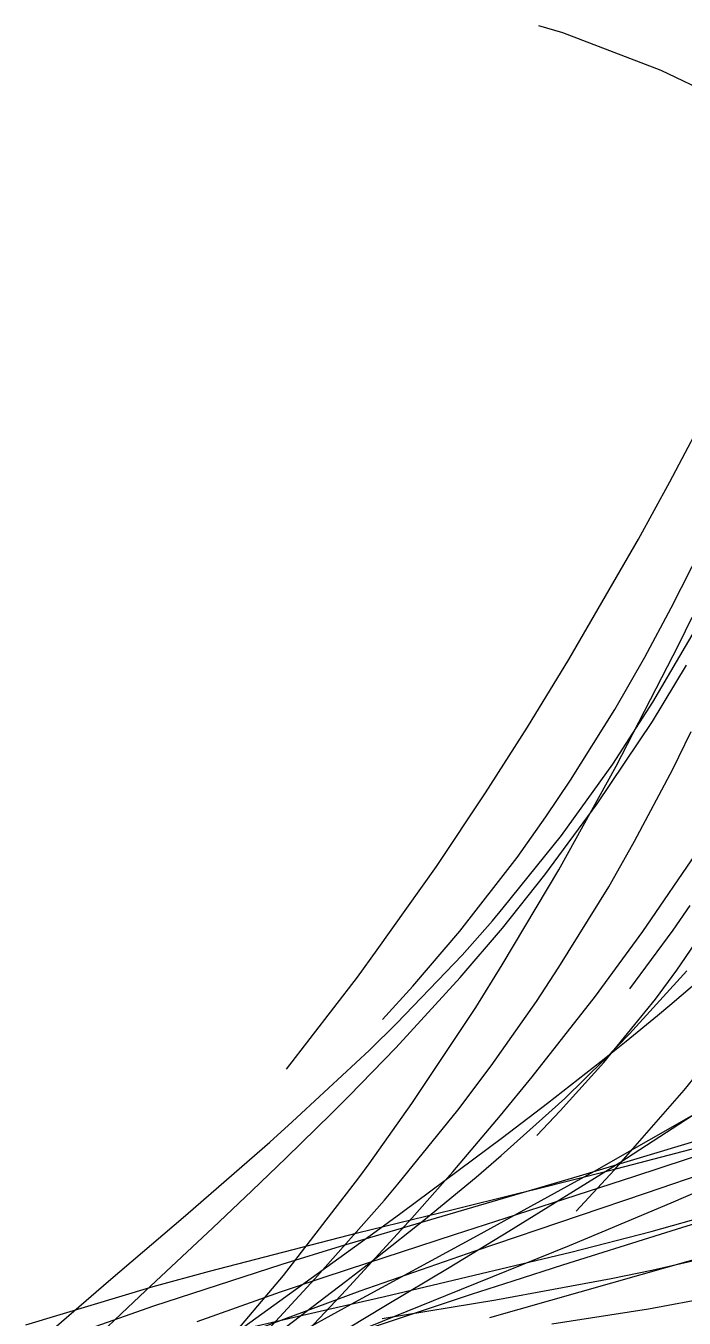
# Model space of a CAD drawing. Header units: metres. Extents: x -233 to 379, y -58 to 1087.
# Drawn here: x 9 to 44, y 439.7 to 508.3 of the extents above; entities that cross this region are included whole.
import ezdxf

# ---------------------------------------------------------------- set-up
doc = ezdxf.new("R2010")
doc.units = ezdxf.units.M

msp = doc.modelspace()

# ---------------------------------------------------------------- linework, layer by layer
for p, q in [((37.522, 507.947, -1034.782), (36.233, 508.32, -1033.746)), ((42.734, 505.95, -1039.364), (37.522, 507.947, -1034.782)), ((49.7, 502.624, -1046.152), (42.734, 505.95, -1039.364)), ((43.194, 484.106, -1143.957), (46.133, 489.675, -1135.104)), ((41.53, 481.061, -1148.858), (43.194, 484.106, -1143.957)), ((43.269, 477.407, -1165.125), (45.56, 481.945, -1156.839)), ((37.824, 474.67, -1159.337), (41.53, 481.061, -1148.858)), ((41.867, 474.803, -1170.014), (43.269, 477.407, -1165.125)), ((43.677, 475.464, -1139.944), (44.388, 476.911, -1137.594)), ((42.289, 472.405, -1176.183), (44.498, 476.173, -1169.182)), ((40.341, 469.014, -1150.589), (43.677, 475.464, -1139.944)), ((35.63, 471.07, -1165.324), (37.824, 474.67, -1159.337)), ((40.27, 472.02, -1175.386), (41.867, 474.803, -1170.014)), ((42.275, 471.386, -1171.131), (44.076, 474.365, -1165.175)), ((40.169, 469.117, -1182.482), (42.289, 472.405, -1176.183)), ((37.914, 468.258, -1182.929), (40.27, 472.02, -1175.386)), ((33.411, 467.583, -1171.191), (35.63, 471.07, -1165.324)), ((39.344, 467.001, -1180.206), (42.275, 471.386, -1171.131)), ((43.678, 469.503, -1170.856), (44.334, 470.841, -1168.465)), ((43.352, 468.846, -1172.033), (43.678, 469.503, -1170.856)), ((37.295, 463.51, -1159.836), (40.341, 469.014, -1150.589)), ((37.443, 465.323, -1190.018), (40.169, 469.117, -1182.482)), ((41.325, 465.032, -1178.965), (43.352, 468.846, -1172.033)), ((36.617, 466.314, -1186.936), (37.914, 468.258, -1182.929)), ((30.807, 463.687, -1177.826), (33.411, 467.583, -1171.191)), ((36.562, 463.235, -1188.262), (39.344, 467.001, -1180.206)), ((35.091, 464.155, -1191.497), (36.617, 466.314, -1186.936)), ((34.35, 461.483, -1197.938), (37.443, 465.323, -1190.018)), ((39.952, 462.605, -1183.427), (41.325, 465.032, -1178.965)), ((41.769, 460.228, -1194.965), (44.789, 464.657, -1186.273)), ((32.035, 460.243, -1200.099), (35.091, 464.155, -1191.497)), ((27.661, 459.245, -1185.489), (30.807, 463.687, -1177.826)), ((34.289, 458.45, -1168.471), (37.295, 463.51, -1159.836)), ((34.303, 460.406, -1194.458), (36.562, 463.235, -1188.262)), ((37.309, 458.337, -1191.383), (39.952, 462.605, -1183.427)), ((33.77, 460.792, -1199.382), (34.35, 461.483, -1197.938)), ((43.381, 460.293, -1184.116), (44.271, 461.608, -1181.402)), ((43.562, 458.175, -1187.113), (45.819, 461.482, -1180.226)), ((32.164, 458.968, -1203.251), (33.77, 460.792, -1199.382)), ((29.541, 457.327, -1206.725), (32.035, 460.243, -1200.099)), ((32.065, 457.779, -1200.31), (34.303, 460.406, -1194.458)), ((39.257, 456.79, -1201.764), (41.769, 460.228, -1194.965)), ((41.079, 457.175, -1190.688), (43.381, 460.293, -1184.116)), ((26.614, 457.81, -1187.979), (27.661, 459.245, -1185.489)), ((28.703, 455.366, -1211.061), (32.164, 458.968, -1203.251)), ((32.888, 456.19, -1172.36), (34.289, 458.45, -1168.471)), ((43.191, 456.315, -1214.191), (46.403, 459.05, -1208.833)), ((22.837, 452.915, -1196.558), (26.614, 457.81, -1187.979)), ((28.638, 454.054, -1208.715), (32.065, 457.779, -1200.31)), ((36.112, 456.513, -1194.809), (37.309, 458.337, -1191.383)), ((41.049, 454.787, -1197.854), (44.107, 458.139, -1190.441)), ((42.428, 456.625, -1190.429), (43.562, 458.175, -1187.113)), ((27.935, 455.555, -1210.825), (29.541, 457.327, -1206.725)), ((33.7, 453.095, -1201.263), (36.112, 456.513, -1194.809)), ((35.891, 452.502, -1210.287), (39.257, 456.79, -1201.764)), ((39.693, 453.27, -1197.906), (42.428, 456.625, -1190.429)), ((29.502, 451.1, -1181.218), (32.888, 456.19, -1172.36)), ((40.875, 454.407, -1217.899), (42.544, 455.774, -1215.246)), ((42.544, 455.774, -1215.246), (43.191, 456.315, -1214.191)), ((27.24, 453.919, -1214.23), (28.703, 455.366, -1211.061)), ((39.557, 453.346, -1219.946), (40.875, 454.407, -1217.899)), ((39.752, 453.448, -1200.859), (41.049, 454.787, -1197.854)), ((23.622, 450.553, -1221.607), (27.24, 453.919, -1214.23)), ((26.142, 451.485, -1214.517), (28.638, 454.054, -1208.715)), ((31.94, 450.747, -1205.702), (33.7, 453.095, -1201.263)), ((36.707, 451.114, -1224.205), (39.557, 453.346, -1219.946)), ((37.38, 450.707, -1203.838), (39.693, 453.27, -1197.906)), ((37.611, 451.363, -1205.59), (39.752, 453.448, -1200.859)), ((34.209, 450.447, -1214.374), (35.891, 452.502, -1210.287)), ((43.952, 451.808, -1205.875), (44.413, 452.374, -1204.765)), ((40.233, 447.552, -1214.334), (43.952, 451.808, -1205.875)), ((25.228, 450.565, -1216.59), (26.142, 451.485, -1214.517)), ((27.233, 447.891, -1186.849), (29.502, 451.1, -1181.218)), ((34.236, 448.331, -1212.542), (37.611, 451.363, -1205.59)), ((34.316, 449.285, -1227.652), (36.707, 451.114, -1224.205)), ((40.549, 447.968, -1218.902), (45.443, 451.151, -1212.134)), ((22.812, 448.2, -1221.859), (25.228, 450.565, -1216.59)), ((23.144, 450.117, -1222.56), (23.622, 450.553, -1221.607)), ((28.753, 446.807, -1213.111), (31.94, 450.747, -1205.702)), ((31.667, 447.464, -1220.293), (34.209, 450.447, -1214.374)), ((36.131, 449.402, -1206.92), (37.38, 450.707, -1203.838)), ((39.198, 447.502, -1221.18), (45.097, 450.868, -1213.037)), ((21.945, 449.042, -1224.899), (23.144, 450.117, -1222.56)), ((19.248, 446.683, -1229.946), (21.945, 449.042, -1224.899)), ((28.909, 445.276, -1234.984), (34.316, 449.285, -1227.652)), ((38.407, 447.254, -1204.849), (44.692, 449.138, -1198.677)), ((39.99, 447.531, -1205.913), (45.925, 449.09, -1199.847)), ((41.344, 447.228, -1198.953), (46.681, 449.005, -1193.221)), ((21, 446.461, -1225.672), (22.812, 448.2, -1221.859)), ((32.903, 447.183, -1215.181), (34.236, 448.331, -1212.542)), ((41.958, 446.346, -1195.944), (49.013, 448.774, -1188.229)), ((26.688, 447.138, -1188.174), (27.233, 447.891, -1186.849)), ((29.502, 445.009, -1225.134), (31.667, 447.464, -1220.293)), ((32.987, 444.091, -1229.122), (39.198, 447.502, -1221.18)), ((34.65, 444.307, -1226.505), (40.549, 447.968, -1218.902)), ((36.139, 446.564, -1209.706), (39.99, 447.531, -1205.913)), ((38.223, 445.374, -1218.705), (40.233, 447.552, -1214.334)), ((22.673, 441.962, -1197.32), (26.688, 447.138, -1188.174)), ((28.05, 445.966, -1214.685), (28.753, 446.807, -1213.111)), ((30.212, 444.964, -1220.258), (32.903, 447.183, -1215.181)), ((34.07, 445.981, -1208.979), (38.407, 447.254, -1204.849)), ((37.025, 445.831, -1203.435), (41.344, 447.228, -1198.953)), ((43.269, 445.816, -1209.411), (46.924, 447.405, -1204.867)), ((17.468, 445.149, -1233.158), (19.248, 446.683, -1229.946)), ((18.923, 444.497, -1229.883), (21, 446.461, -1225.672)), ((31.691, 445.472, -1213.962), (35.105, 446.308, -1210.711)), ((35.105, 446.308, -1210.711), (36.139, 446.564, -1209.706)), ((38.393, 445.144, -1199.723), (41.958, 446.346, -1195.944)), ((42.207, 444.3, -1204.174), (49.129, 446.248, -1197.704)), ((42.698, 444.149, -1210.326), (49.035, 446.138, -1204.119)), ((24.347, 441.779, -1222.36), (28.05, 445.966, -1214.685)), ((26.607, 444.224, -1218.669), (31.691, 445.472, -1213.962)), ((30.511, 444.939, -1212.301), (34.07, 445.981, -1208.979)), ((35.047, 445.195, -1205.455), (37.025, 445.831, -1203.435)), ((39.599, 444.274, -1213.803), (43.269, 445.816, -1209.411)), ((13.385, 441.65, -1240.085), (17.468, 445.149, -1233.158)), ((25.704, 443.508, -1216.703), (30.511, 444.939, -1212.301)), ((26.011, 441.196, -1232.537), (29.502, 445.009, -1225.134)), ((27.575, 442.875, -1224.981), (30.212, 444.964, -1220.258)), ((27.592, 444.311, -1236.719), (28.909, 445.276, -1234.984)), ((31.767, 444.143, -1208.746), (35.047, 445.195, -1205.455)), ((32.852, 443.272, -1205.434), (38.393, 445.144, -1199.723)), ((15.346, 441.137, -1236.726), (18.923, 444.497, -1229.883)), ((18.751, 442.189, -1225.698), (26.607, 444.224, -1218.669)), ((22.172, 440.39, -1243.511), (27.592, 444.311, -1236.719)), ((26.123, 442.294, -1214.283), (31.767, 444.143, -1208.746)), ((26.273, 440.428, -1237.069), (32.987, 444.091, -1229.122)), ((31.476, 442.38, -1230.413), (34.65, 444.307, -1226.505)), ((37.516, 442.52, -1215.251), (42.698, 444.149, -1210.326)), ((37.862, 443.556, -1215.836), (39.599, 444.274, -1213.803)), ((37.931, 443.193, -1207.997), (42.207, 444.3, -1204.174)), ((22.615, 442.567, -1219.496), (25.704, 443.508, -1216.703)), ((31.298, 440.901, -1223.142), (37.862, 443.556, -1215.836)), ((42.247, 442.246, -1211.47), (48.481, 443.668, -1205.578)), ((25.974, 441.634, -1227.749), (27.575, 442.875, -1224.981)), ((26.759, 441.149, -1211.564), (32.852, 443.272, -1205.434)), ((29.466, 441.178, -1215.162), (37.931, 443.193, -1207.997)), ((41.669, 442.012, -1213.04), (45.644, 443.15, -1209.107)), ((15.763, 441.375, -1228.329), (18.751, 442.189, -1225.698)), ((15.791, 440.343, -1225.581), (22.615, 442.567, -1219.496)), ((18.49, 437.007, -1206.075), (22.673, 441.962, -1197.32)), ((24.671, 441.809, -1215.696), (26.123, 442.294, -1214.283)), ((28.103, 440.358, -1234.408), (31.476, 442.38, -1230.413)), ((33.638, 439.721, -1220.68), (41.669, 442.012, -1213.04)), ((34.881, 441.684, -1217.715), (37.516, 442.52, -1215.251)), ((40.083, 441.797, -1213.434), (42.247, 442.246, -1211.47)), ((8.995, 439.345, -1234.188), (15.763, 441.375, -1228.329)), ((10.626, 439.264, -1244.518), (13.385, 441.65, -1240.085)), ((21.851, 439.075, -1227.184), (24.347, 441.779, -1222.36)), ((22.528, 441.083, -1217.765), (24.671, 441.809, -1215.696)), ((22.84, 439.253, -1232.904), (25.974, 441.634, -1227.749)), ((32.662, 440.971, -1219.766), (34.881, 441.684, -1217.715)), ((33.957, 440.67, -1218.682), (40.083, 441.797, -1213.434)), ((42.063, 440.195, -1197.979), (48.927, 441.481, -1191.764)), ((14.07, 439.936, -1239.086), (15.346, 441.137, -1236.726)), ((18.094, 439.511, -1222.006), (22.528, 441.083, -1217.765)), ((19.744, 438.534, -1218.497), (26.759, 441.149, -1211.564)), ((22.237, 437.199, -1240.064), (26.011, 441.196, -1232.537)), ((24.048, 437.965, -1230.729), (31.298, 440.901, -1223.142)), ((25.094, 440.173, -1218.749), (28.05, 440.849, -1216.336)), ((27.563, 439.275, -1224.395), (32.662, 440.971, -1219.766)), ((27.919, 439.667, -1223.56), (33.957, 440.67, -1218.682)), ((28.05, 440.849, -1216.336), (29.466, 441.178, -1215.162)), ((10.876, 438.605, -1229.926), (15.791, 440.343, -1225.581)), ((11.118, 437.13, -1244.3), (14.07, 439.936, -1239.086)), ((16.374, 438.167, -1225.629), (25.094, 440.173, -1218.749)), ((18.673, 437.867, -1247.713), (22.172, 440.39, -1243.511)), ((22.932, 438.588, -1240.84), (26.273, 440.428, -1237.069)), ((25.188, 438.619, -1237.744), (28.103, 440.358, -1234.408)), ((36.937, 439.396, -1202.327), (42.063, 440.195, -1197.979))]:
    msp.add_line(p, q)

doc.saveas('drawing.dxf')
